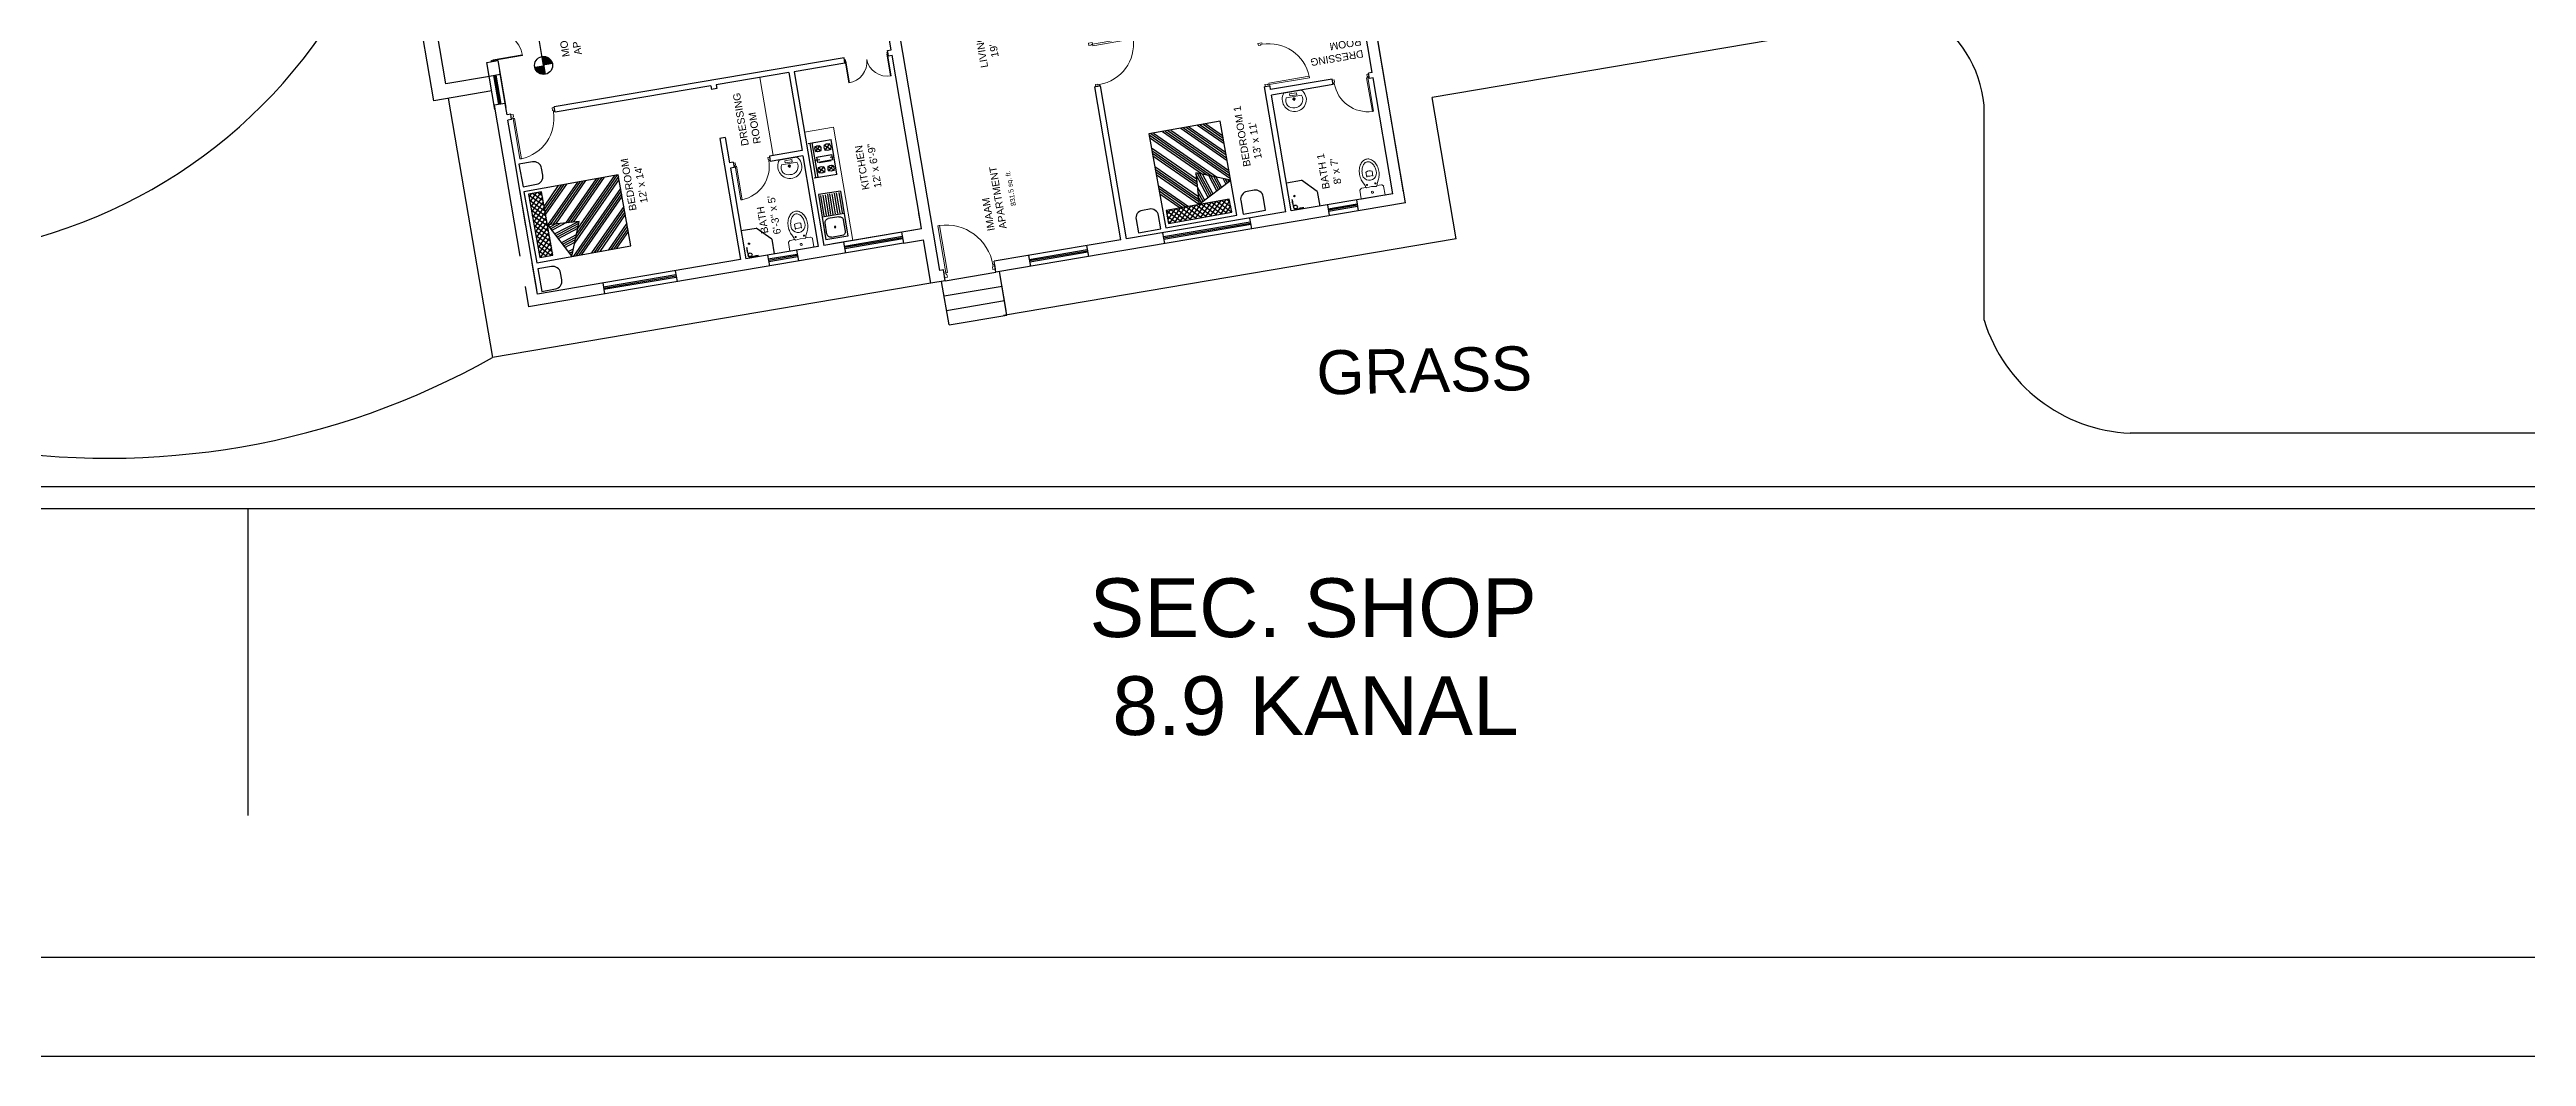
# Model space of a CAD drawing. Header units: inches. Extents: x -6210 to 141093, y -2740 to 21225.
# Drawn here: x 71724 to 73746, y 5086 to 5908 of the extents above; entities that cross this region are included whole.
import ezdxf

# ---------------------------------------------------------------- set-up
doc = ezdxf.new("R2010")
doc.units = ezdxf.units.IN
doc.header["$LTSCALE"] = 100
doc.header["$MEASUREMENT"] = 0
doc.linetypes.add('CENTER', pattern=[2, 1.25, -0.25, 0.25, -0.25])
for name, color, linetype in [('1text', 6, 'Continuous'), ('boundary wall', 37, 'Continuous'), ('FIXTURES', 251, 'Continuous'), ('furniture', 9, 'Continuous'), ('pavement', 31, 'Continuous'), ('plinth level', 252, 'Continuous'), ('road', 253, 'Continuous'), ('SEAL', 5, 'Continuous'), ('steps', 9, 'Continuous'), ('wal 1', 1, 'CENTER'), ('walls', 1, 'Continuous'), ('windows', 150, 'Continuous')]:
    doc.layers.add(name, color=color, linetype=linetype)
doc.layers.add('DOOR', color=11, linetype='Continuous', lineweight=5)
doc.layers.add('FURNITUR', color=253, linetype='Continuous', lineweight=18)
doc.styles.get("Standard").update_dxf_attribs({"font": 'arial.ttf', "height": 4})

# ---------------------------------------------------------------- blocks, each defined once
blk = doc.blocks.new('FDSADDFAEREWRWER')
at = {"layer": 'FURNITUR'}
for p, q in [((38122.8, -26485.2), (38118.7, -26485.2)), ((38129.7, -26484.3), (38128.3, -26484.3)), ((38129, -26485), (38129, -26483.6)), ((38131, -26483.3), (38131, -26479.5)), ((38131, -26487.7), (38131.5, -26483.7)), ((38131, -26487.7), (38131.5, -26491.7)), ((38131.1, -26479.3), (38132, -26478)), ((38131.4, -26483.6), (38131.1, -26483.4)), ((38139.5, -26477.9), (38132.4, -26477.9)), ((38139.7, -26497.4), (38139.7, -26478.1)), ((38122.8, -26490.3), (38118.7, -26490.3)), ((38129.7, -26491.2), (38128.3, -26491.2)), ((38129, -26491.9), (38129, -26490.5)), ((38131, -26495.9), (38131, -26492.1)), ((38131.3, -26491.9), (38131.1, -26492)), ((38131.1, -26496.2), (38132, -26497.4)), ((38139.5, -26497.6), (38132.4, -26497.6))]:
    blk.add_line(p, q, dxfattribs=at)
at = {"layer": 'FURNITUR', "extrusion": (0, 0, -1)}
for centre, major_axis, start_param, end_param in [((38113.9, -26487.7), (-4.02, 4.02), -0.785398, -0.250471), ((38113.9, -26487.7), (-4.02, -4.02), 0.250471, 0.785398), ((38116.6, -26489.4), (-6.28, 6.28), -0.250471, 0.175324), ((38113.9, -26487.7), (-2.45, -2.45), 0.785398, 1.320326), ((38113.9, -26487.7), (-2.45, 2.45), -1.320326, -0.785398), ((38116.6, -26489.4), (-4.71, 4.71), -0.250471, 0.175324), ((38118.4, -26491.9), (-8.51, 8.51), 0.175324, 0.503558), ((38118.4, -26491.9), (-6.94, -6.94), 1.74612, 2.074355), ((38119.6, -26496), (-11.5, 11.5), 0.503558, 0.785398), ((38119.6, -26496), (-9.95, -9.95), 2.074355, 2.310238), ((38123.2, -26487.7), (-3.69, -3.69), 0.295539, 1.275258), ((38118.7, -26485.4), (-0.125, -0.125), 1.275258, 2.356194), ((38119.9, -26487.7), (-4.12, 4.12), 0.626699, 4.08569), ((38119.6, -26496), (-11.5, -11.5), 2.356194, 2.638034), ((38114.8, -26487.7), (-5.34, -5.34), 3.582609, 4.271372), ((38120.8, -26491.9), (-8.51, 8.51), 1.067238, 1.389176), ((38131.1, -26476), (-4.89, -4.89), 5.503466, 6.019803), ((38129, -26484.3), (-0.275, 0.275), 3.926991, 7.068583), ((38129, -26484.3), (-0.275, 0.275), 0.785398, 3.926991), ((38131.5, -26479.5), (-0.314, 0.314), -0.785398, -0.165149), ((38131.2, -26483.3), (-0.125, 0.125), 4.434999, 5.497787), ((38131.3, -26483.7), (-0.125, -0.125), 2.864203, 4.034681), ((38132.4, -26478.3), (-0.314, -0.314), 1.405648, 2.356194), ((38135.7, -26487.7), (-0.627, 0.627), -0.785398, 2.356194), ((38135.7, -26487.7), (-0.627, -0.627), 3.926991, 7.068583), ((38139.5, -26478.1), (-0.157, -0.157), 2.356194, 3.926991), ((38116.6, -26486.1), (-6.28, 6.28), 4.537065, 4.96286), ((38116.6, -26486.1), (-4.71, 4.71), 4.537065, 4.96286), ((38118.4, -26483.5), (-8.51, 8.51), 4.208831, 4.537065), ((38118.4, -26483.5), (-6.94, -6.94), 5.779627, 6.107861), ((38119.6, -26479.4), (-11.5, -11.5), 5.497787, 5.779627), ((38119.6, -26479.4), (-9.95, 9.95), 3.972947, 4.208831), ((38118.7, -26490.1), (-0.125, 0.125), 3.926991, 5.007928), ((38119.6, -26479.4), (-11.5, 11.5), 3.645151, 3.926991), ((38120.8, -26483.5), (-8.51, -8.51), 4.894009, 5.215947), ((38131.1, -26499.4), (-4.89, 4.89), 0.263382, 0.779719), ((38129, -26491.2), (-0.275, 0.275), 3.926991, 7.068583), ((38129, -26491.2), (-0.275, 0.275), 0.785398, 3.926991), ((38131.2, -26492.1), (-0.125, 0.125), -0.785398, 0.415559), ((38131.5, -26495.9), (-0.314, 0.314), -1.405648, -0.785398), ((38131.3, -26491.7), (-0.125, -0.125), 3.819301, 5.127948), ((38132.4, -26497.2), (-0.314, 0.314), 3.926991, 4.877538), ((38139.5, -26497.4), (-0.157, -0.157), 3.926991, 5.497787)]:
    blk.add_ellipse(centre, major_axis=major_axis, ratio=1, start_param=start_param, end_param=end_param, dxfattribs=at)
blk = doc.blocks.new('LAV', base_point=(396, 588))
for p, q in [((396.2, 580.6), (396.2, 595.1)), ((397.6, 585), (397.6, 590.7)), ((397.6, 590.7), (399.3, 590.7)), ((399.3, 590.7), (399.3, 585)), ((400.3, 580.9), (400.3, 594)), ((396.2, 580.6), (396.2, 580.6)), ((399.3, 585), (397.6, 585)), ((400.3, 580.9), (400.3, 580.9))]:
    blk.add_line(p, q)
for centre, radius, start, end in [((402.6, 587.4), 10, 6.3511, 130.1512), ((403, 587.4), 9.62, 225.0409, 4.876), ((403.4, 588.7), 6.06, 355.5607, 119.9347), ((402.9, 587.3), 6.63, 247.3713, 10.7334)]:
    blk.add_arc(centre, radius, start, end)
blk = doc.blocks.new('A$C56213ABD')
for points in [[(11.2, 10.1), (8.6, 10.1)], [(9.9, 11.4), (9.9, 8.7)]]:
    blk.add_lwpolyline(points)
for radius in [0.938, 0.75]:
    blk.add_circle((9.9, 10.1), radius)
at = {"rotation": 270}
blk.add_blockref('LAV', (10.1, 16.5), dxfattribs=at)
blk = doc.blocks.new('D1')
for points in [[(1.5, 40.9), (1.5, 1.9), (3, 1.9), (3, 40.9)], [(1.5, 0.4), (2.2, 0.4), (2.2, -1.9), (0, -1.9), (0, 1.9), (1.5, 1.9)], [(42, 1.9), (42, -1.9), (39.8, -1.9), (39.8, 0.4), (40.5, 0.4), (40.5, 1.9)]]:
    blk.add_lwpolyline(points, close=True)
blk.add_arc((1.5, 1.9), 39, 0, 88.1502)
blk = doc.blocks.new('D')
at = {"layer": 'DOOR'}
for p, q in [((73476.8, 10997.4), (73476.8, 10955.3)), ((73478, 10955.3), (73478, 10997.4)), ((73557.4, 10955.3), (73557.4, 10997.4)), ((73558.5, 10997.4), (73558.5, 10955.3)), ((73475.7, 10955.4), (73476.8, 10955.4)), ((73475.7, 10952), (73475.7, 10955.4)), ((73477.4, 10952), (73475.7, 10952)), ((73476.8, 10955.4), (73476.8, 10954.2)), ((73476.8, 10955.3), (73478, 10955.3)), ((73476.8, 10954.2), (73477.4, 10954.2)), ((73477.4, 10954.2), (73477.4, 10952)), ((73558.5, 10955.3), (73557.4, 10955.3)), ((73557.9, 10954.2), (73557.9, 10952)), ((73558.5, 10954.2), (73557.9, 10954.2)), ((73557.9, 10952), (73559.7, 10952)), ((73559.7, 10955.4), (73558.5, 10955.4)), ((73558.5, 10955.4), (73558.5, 10954.2)), ((73559.7, 10952), (73559.7, 10955.4))]:
    blk.add_line(p, q, dxfattribs=at)
for centre, start, end in [((73477.4, 10957.1), 2.7057, 90.8209), ((73557.9, 10957.1), 89.1791, 177.2943)]:
    blk.add_arc(centre, 40.3, start, end, dxfattribs=at)
blk = doc.blocks.new('*X11')
at = {"color": 0}
for p, q in [((668.9, 1093.1), (682.2, 1106.5)), ((668.9, 1098.5), (676.9, 1106.5)), ((668.9, 1103.8), (671.6, 1106.5)), ((678.4, 1092.9), (668.9, 1102.4)), ((673.1, 1092.9), (668.9, 1097.1)), ((683.7, 1092.9), (670.1, 1106.5)), ((674, 1092.9), (687.5, 1106.5)), ((689, 1092.9), (675.4, 1106.5)), ((679.3, 1092.9), (692.8, 1106.5)), ((694.3, 1092.9), (680.7, 1106.5)), ((684.6, 1092.9), (698.1, 1106.5)), ((699.6, 1092.9), (686, 1106.5)), ((689.9, 1092.9), (703.4, 1106.5)), ((704.9, 1092.9), (691.3, 1106.5)), ((695.2, 1092.9), (708.7, 1106.5)), ((710.2, 1092.9), (696.6, 1106.5)), ((700.5, 1092.9), (714.1, 1106.5)), ((715.5, 1092.9), (701.9, 1106.5)), ((705.8, 1092.9), (719.4, 1106.5)), ((720.8, 1092.9), (707.2, 1106.5)), ((711.1, 1092.9), (724.7, 1106.5)), ((726.1, 1092.9), (712.5, 1106.5)), ((716.4, 1092.9), (730, 1106.5)), ((731.4, 1092.9), (717.8, 1106.5)), ((721.7, 1092.9), (734.9, 1106.1)), ((734.9, 1094.7), (723.1, 1106.5)), ((727, 1092.9), (734.9, 1100.8)), ((734.9, 1100), (728.4, 1106.5)), ((732.3, 1092.9), (734.9, 1095.5)), ((734.9, 1105.3), (733.7, 1106.5))]:
    blk.add_line(p, q, dxfattribs=at)
blk = doc.blocks.new('BED')
for p, q in [((-33.3, -44.3), (-6.6, -17.7)), ((-33.3, -38.7), (-12.3, -17.7)), ((-33.3, -41.5), (-9.4, -17.7)), ((-33.3, -35.8), (-15.1, -17.7)), ((-33.3, -55.8), (4.9, -17.7)), ((-33.3, -58.6), (4.8, -20.6)), ((-33.3, -61.4), (5, -23.2)), ((-30, -4.1), (36, -4.1)), ((-30, -17.7), (-30, -4.1)), ((36, -17.7), (-30, -17.7)), ((6.9, -50.3), (4.6, -17.8)), ((4.7, -17.9), (40.8, -36.5)), ((5.4, -18.3), (4.8, -20.2)), ((7.2, -19.2), (5.1, -25.6)), ((9, -20.1), (5.5, -30.9)), ((10.9, -20.8), (5.9, -36.3)), ((15, -23.2), (6.8, -48.8)), ((16.8, -24.1), (8.6, -49.6)), ((18.7, -24.9), (11, -48.6)), ((36, -4.1), (36, -17.7)), ((-33.3, -64.3), (5.2, -25.9)), ((-33.3, -75.2), (5.9, -36.1)), ((-33.3, -78), (6.1, -38.7)), ((-33.3, -80.9), (6.2, -41.4)), ((-33.3, -83.7), (6.4, -44)), ((-33.3, -97.2), (18.3, -45.7)), ((-33.3, -94.4), (13.5, -47.6)), ((-31.3, -98.1), (23.1, -43.7)), ((-28.5, -98.1), (27.9, -41.8)), ((-19.1, -98.1), (40.8, -38.2)), ((-16.3, -98.1), (40.8, -41)), ((-13.5, -98.1), (40.8, -43.9)), ((-10.6, -98.1), (40.8, -46.7)), ((40.8, -36.5), (6.9, -50.3)), ((20.4, -26.2), (13.5, -47.6)), ((25, -28.3), (19.6, -45.1)), ((26.8, -29.3), (22, -44.2)), ((28.6, -30.2), (24.4, -43.2)), ((30.4, -31.1), (26.8, -42.2)), ((35.3, -33.7), (33.5, -39.5)), ((37.1, -34.6), (35.9, -38.5)), ((38.9, -35.5), (38.3, -37.5)), ((-0.2, -98.1), (40.8, -57.1)), ((2.6, -98.1), (40.8, -59.9)), ((5.5, -98.1), (40.8, -62.8)), ((8.3, -98.1), (40.8, -65.6)), ((17.4, -98.1), (40.8, -74.7)), ((20.2, -98.1), (40.8, -77.5)), ((23.1, -98.1), (40.8, -80.4)), ((25.9, -98.1), (40.8, -83.2))]:
    blk.add_line(p, q)
for points in [[(-61.9, -14.1), (-61.9, 0), (-38.5, 0), (-38.5, -14.1, -0.414214), (-46.5, -22.1), (-53.9, -22.1, -0.414214)], [(47.3, -14.1), (47.3, 0), (70.7, 0), (70.7, -14.1, -0.414214), (62.7, -22.1), (55.3, -22.1, -0.414214)]]:
    blk.add_lwpolyline(points, format="xyb", close=True)
blk.add_lwpolyline([(-33.3, -98.1), (-33.3, 0), (40.8, 0), (40.8, -98.1)], close=True)
blk.add_blockref('*X11', (-698.9, -1110.6))
blk = doc.blocks.new('f')
at = {"layer": 'FIXTURES'}
for p, q in [((3718.8, 2061), (3718.8, 2080.5)), ((3718.8, 2061), (3736.8, 2043)), ((3746.2, 2079.7), (3746.2, 2079.3)), ((3746.2, 2079.5), (3750.2, 2079.5)), ((3750.3, 2060.9), (3748.5, 2062.7)), ((3750.3, 2062.7), (3748.5, 2060.9)), ((3753, 2072.4), (3753.4, 2072.4)), ((3753.2, 2072.4), (3753.2, 2076.5)), ((3756.8, 2043), (3736.8, 2043))]:
    blk.add_line(p, q, dxfattribs=at)
for centre, radius in [((3750.3, 2076.5), 2.45), ((3749.4, 2061.8), 0.675)]:
    blk.add_circle(centre, radius, dxfattribs=at)
for centre, radius, start, end in [((3743, 2115.6), 36.4, 265.0668, 274.9332), ((3750.2, 2076.5), 3.03, 0, 90), ((3789.3, 2069.3), 36.4, 175.0668, 184.9332), ((3717.1, 2069.3), 36.4, 355.0668, 4.9332)]:
    blk.add_arc(centre, radius, start, end, dxfattribs=at)
blk = doc.blocks.new('COOKR2')
at = {"layer": 'furniture'}
for p, q in [((12.7, 54), (36.7, 54)), ((14.7, 18), (14.7, 54)), ((16.7, 54), (16.7, 18)), ((17.8, 35.8), (21.7, 35.8)), ((18.3, 27.9), (25, 21.9)), ((18.3, 21.9), (25, 27.9)), ((18.6, 44.3), (24.7, 49.8)), ((18.6, 49.8), (24.7, 44.3)), ((20.7, 38.8), (33.1, 38.8)), ((20.7, 32.8), (33.1, 32.8)), ((28.3, 44), (35, 50)), ((28.3, 50), (35, 44)), ((28.6, 27.7), (34.7, 22.2)), ((28.6, 22.2), (34.7, 27.7)), ((35.7, 35.8), (32.5, 35.8)), ((12.7, 18), (36.7, 18))]:
    blk.add_line(p, q, dxfattribs=at)
blk.add_lwpolyline([(19.1, 38.6), (34.5, 38.6), (34.5, 33.1), (19.1, 33.1)], close=True, dxfattribs=at)
for centre, radius in [((21.7, 24.9), 3.49), ((21.7, 47), 3.08), ((31.7, 47), 3.49), ((31.7, 24.9), 3.08)]:
    blk.add_circle(centre, radius, dxfattribs=at)
blk = doc.blocks.new('sink')
at = {"layer": 'furniture'}
for p, q in [((72792.8, 10161.1), (72819.8, 10165.8)), ((72795.1, 10148), (72792.8, 10161.1)), ((72793.7, 10160.1), (72805.8, 10162.2)), ((72793.9, 10158.7), (72806.1, 10160.9)), ((72794.2, 10157.4), (72806.3, 10159.5)), ((72794.4, 10156), (72806.5, 10158.2)), ((72808.6, 10150.3), (72806.3, 10163.4)), ((72809.3, 10153.9), (72808.2, 10160.3)), ((72816.8, 10164.1), (72810.1, 10162.9)), ((72820.6, 10155.9), (72819.5, 10162.2)), ((72822.1, 10152.7), (72819.8, 10165.8)), ((72794.6, 10154.7), (72806.8, 10156.8)), ((72794.9, 10153.4), (72807, 10155.5)), ((72795.1, 10152), (72807.2, 10154.1)), ((72795.1, 10148), (72822.1, 10152.7)), ((72795.3, 10150.7), (72807.5, 10152.8)), ((72795.6, 10149.3), (72807.7, 10151.4)), ((72812, 10152.1), (72818.7, 10153.3))]:
    blk.add_line(p, q, dxfattribs=at)
blk.add_circle((72814.4, 10158.1), 0.446, dxfattribs=at)
for centre, start, end in [((72810.5, 10160.7), 99.8953, 189.8953), ((72817.2, 10161.8), 9.8953, 99.8953), ((72811.6, 10154.3), 189.8953, 279.8953), ((72818.3, 10155.5), 279.8953, 9.8953)]:
    blk.add_arc(centre, 2.28, start, end, dxfattribs=at)

msp = doc.modelspace()

# ---------------------------------------------------------------- hatches: boundary and pattern name
at = {"layer": '1text'}
h = msp.add_hatch(color=256, dxfattribs=at)
h.dxf.hatch_style = 1
h.paths.add_polyline_path([(72119.7464, 5894.0977, 0.4142135624), (72128.26083, 5888.05379), (72127.02557, 5895.33296)])
h.paths.add_polyline_path([(72125.79031, 5902.61213), (72127.02557, 5895.33296), (72134.30474, 5896.56822, 0.4142135624)])

# ---------------------------------------------------------------- linework, layer by layer
for p, q in [((72127.02557, 5895.33296), (72114.48742, 5969.21805)), ((72125.79031, 5902.61213), (72128.26083, 5888.05379))]:
    msp.add_line(p, q, dxfattribs=at)
msp.add_circle((72127.02557, 5895.33296), 7.38324, dxfattribs=at)
at = {"layer": 'boundary wall'}
for p, q in [((71663.63403, 5551.39278), (73967.63403, 5551.39278)), ((71165.63403, 5533.39278), (74405.63403, 5533.39278))]:
    msp.add_line(p, q, dxfattribs=at)
at = {"layer": 'FIXTURES'}
msp.add_line((72366.5257, 5806.57383), (72361.7465, 5834.73679), dxfattribs=at)
at = {"layer": 'FURNITUR'}
for p, q in [((72303.51651, 5885.37485), (72314.30775, 5821.78398)), ((72339.98641, 5840.81066), (72363.64813, 5844.82601)), ((72363.64813, 5844.82601), (72379.3686, 5752.1881))]:
    msp.add_line(p, q, dxfattribs=at)
at = {"layer": 'pavement'}
for p, q in [((73303.00164, 5687.06117), (73303.00164, 5862.78309)), ((73967.63403, 5594.81984), (73422.18939, 5594.81984))]:
    msp.add_line(p, q, dxfattribs=at)
for centre, radius, start, end in [((71597.49307, 6162.208), 423.74523, 278.97982163, 333.96777947), ((73204.07061, 5852.85061), 99.42838, 5.73317253, 58.36357435), ((73427.95139, 5725.38875), 130.69599, 197.05307826, 267.47317922), ((71771.59137, 6213.72274), 639.30659, 260.27809013, 299.37748179)]:
    msp.add_arc(centre, radius, start, end, dxfattribs=at)
at = {"layer": 'plinth level'}
for p, q in [((73256.22351, 5937.50331), (72852.49541, 5868.99145)), ((72049.25365, 5868.51367), (72085.21045, 5656.62671)), ((72872.07023, 5753.64057), (72852.49541, 5868.99145)), ((72872.07023, 5753.64057), (72502.35585, 5690.90078)), ((72443.09396, 5717.35882), (72085.21045, 5656.62671))]:
    msp.add_line(p, q, dxfattribs=at)
at = {"layer": 'road'}
msp.add_line((71885.63403, 5533.39278), (71885.63403, 5282.47987), dxfattribs=at)
at = {"layer": 'SEAL', "color": 1}
for points in [[(75942.56375, 8638.58549), (75942.56375, 5085.63468), (70650.557, 5085.63468), (70650.557, 8638.58549)], [(75861.81486, 8557.83661), (75861.81486, 5166.38356), (70731.30589, 5166.38356), (70731.30589, 8557.83661)]]:
    msp.add_lwpolyline(points, close=True, dxfattribs=at)
at = {"layer": 'steps'}
for p, q in [((72037.42279, 5866.50599), (72018.67049, 5977.00997)), ((72047.24598, 5880.34453), (72030.50135, 5979.01764)), ((72082.73856, 5886.36755), (72047.24598, 5880.34453)), ((72084.74623, 5874.53669), (72037.42279, 5866.50599)), ((72454.92482, 5719.3665), (72496.33283, 5726.39336)), ((72504.66641, 5695.21629), (72499.29055, 5726.89527)), ((72505.31357, 5691.40269), (72499.29055, 5726.89527)), ((72457.99013, 5683.372), (72451.96711, 5718.86458)), ((72453.97478, 5707.03372), (72501.29822, 5715.06441)), ((72455.98245, 5695.20286), (72503.30589, 5703.23355)), ((72457.99013, 5683.372), (72505.31357, 5691.40269))]:
    msp.add_line(p, q, dxfattribs=at)
at = {"layer": 'wal 1'}
for p, q in [((72086.75391, 5862.70583), (72114.68001, 5698.14231)), ((72097.20244, 5854.9281), (72096.1986, 5860.84353)), ((72103.22546, 5819.43552), (72097.95532, 5850.49153)), ((72100.91303, 5850.99344), (72100.16015, 5855.43002)), ((72136.40561, 5857.01646), (72135.65273, 5861.45304)), ((72108.24464, 5789.85837), (72103.22546, 5819.43552)), ((72121.40024, 5712.3348), (72117.13393, 5737.47538)), ((72122.0474, 5708.52121), (72117.78109, 5733.66178))]:
    msp.add_line(p, q, dxfattribs=at)
at = {"layer": 'walls'}
for p, q in [((72830.55463, 5783.11013), (72775.84553, 6105.50106)), ((72410.72035, 5908.1307), (72388.38486, 6039.74976)), ((72450.46135, 5727.73772), (72412.0646, 5954.00292)), ((72803.36146, 5889.56097), (72792.44474, 5953.89127)), ((72829.04887, 5791.98327), (72804.70583, 5935.43245)), ((72407.76264, 5907.62879), (72410.72035, 5908.1307)), ((72408.51552, 5903.19221), (72407.76264, 5907.62879)), ((72080.80052, 5897.78807), (72089.67366, 5899.29382)), ((72087.32546, 5859.33777), (72080.80052, 5897.78807)), ((72091.6117, 5887.8733), (72082.73856, 5886.36755)), ((72089.67366, 5899.29382), (72096.1986, 5860.84353)), ((72096.1986, 5860.84353), (72091.17942, 5890.42068)), ((72372.26993, 5901.6065), (72135.65273, 5861.45304)), ((72327.17823, 5889.3902), (72268.02393, 5879.35183)), ((72327.17823, 5889.3902), (72337.96947, 5825.79932)), ((72373.02281, 5897.16993), (72331.6148, 5890.14307)), ((72331.6148, 5890.14307), (72355.70688, 5748.17275)), ((72373.02281, 5897.16993), (72372.26993, 5901.6065)), ((72408.51552, 5903.19221), (72411.47323, 5903.69413)), ((72417.49625, 5868.20155), (72411.47323, 5903.69413)), ((72770.8266, 5884.03987), (72720.54544, 5875.50726)), ((72771.57947, 5879.6033), (72770.8266, 5884.03987)), ((72803.36146, 5889.56097), (72800.40375, 5889.05905)), ((72801.15662, 5884.62248), (72800.40375, 5889.05905)), ((72804.11434, 5885.1244), (72801.15662, 5884.62248)), ((72820.17573, 5790.47752), (72804.11434, 5885.1244)), ((72095.62705, 5864.21158), (72086.75391, 5862.70583)), ((72263.58736, 5878.59895), (72136.40561, 5857.01646)), ((72263.58736, 5878.59895), (72264.08927, 5875.64124)), ((72268.52585, 5876.39411), (72264.08927, 5875.64124)), ((72268.02393, 5879.35183), (72268.52585, 5876.39411)), ((72434.05943, 5770.59769), (72417.49625, 5868.20155)), ((72581.57762, 5878.54998), (72577.14105, 5877.7971)), ((72598.3471, 5752.83364), (72577.14105, 5877.7971)), ((72602.78367, 5753.58652), (72581.57762, 5878.54998)), ((72720.04352, 5878.46497), (72715.60695, 5877.71209)), ((72732.92313, 5775.67093), (72715.60695, 5877.71209)), ((72720.54544, 5875.50726), (72720.04352, 5878.46497)), ((72771.57947, 5879.6033), (72721.29832, 5871.07068)), ((72737.35971, 5776.4238), (72721.29832, 5871.07068)), ((72829.04887, 5791.98327), (72813.74036, 5882.19358)), ((72100.16015, 5855.43002), (72097.20244, 5854.9281)), ((72100.91303, 5850.99344), (72097.95532, 5850.49153)), ((72275.30174, 5836.46496), (72270.86517, 5835.71209)), ((72270.86517, 5835.71209), (72287.67944, 5736.62863)), ((72275.30174, 5836.46496), (72278.81517, 5815.76096)), ((72337.96947, 5825.79932), (72311.35004, 5821.28206)), ((72281.77289, 5816.26288), (72278.81517, 5815.76096)), ((72282.52577, 5811.8263), (72279.56805, 5811.32439)), ((72279.56805, 5811.32439), (72292.11601, 5737.38151)), ((72281.77289, 5816.26288), (72282.52577, 5811.8263)), ((72311.35004, 5821.28206), (72312.10292, 5816.84549)), ((72338.72235, 5821.36275), (72312.10292, 5816.84549)), ((72338.72235, 5821.36275), (72351.27031, 5747.41988)), ((72117.13393, 5737.47538), (72107.59748, 5793.67196)), ((72112.61667, 5764.09481), (72107.59748, 5793.67196)), ((72830.55463, 5783.11013), (72496.33283, 5726.39336)), ((72820.17573, 5790.47752), (72737.35971, 5776.4238)), ((72790.59858, 5785.45833), (72792.10433, 5776.58519)), ((72820.17573, 5790.47752), (72819.67381, 5793.43523)), ((72829.04887, 5791.98327), (72828.54695, 5794.94099)), ((72829.04887, 5791.98327), (72828.54695, 5794.94099)), ((72829.04887, 5791.98327), (72828.54695, 5794.94099)), ((72434.91803, 5765.53814), (72433.41227, 5774.41129)), ((72435.56519, 5761.72455), (72434.05943, 5770.59769)), ((72732.92313, 5775.67093), (72602.78367, 5753.58652)), ((72703.34598, 5770.65174), (72704.85174, 5761.7786)), ((72766.93686, 5781.44299), (72768.44261, 5772.56984)), ((72420.80351, 5750.09085), (72114.68001, 5698.14231)), ((72351.27031, 5747.41988), (72292.11601, 5737.38151)), ((72333.52402, 5744.40837), (72335.02977, 5735.53522)), ((72435.56519, 5761.72455), (72355.70688, 5748.17275)), ((72435.56519, 5761.72455), (72363.10117, 5749.42755)), ((72371.97431, 5750.93331), (72373.48007, 5742.06016)), ((72419.29775, 5758.964), (72420.80351, 5750.09085)), ((72420.80351, 5750.09085), (72437.07094, 5752.8514)), ((72443.09396, 5717.35882), (72437.07094, 5752.8514)), ((72598.3471, 5752.83364), (72494.82708, 5735.2665)), ((72570.24881, 5748.06542), (72571.75456, 5739.19227)), ((72632.36082, 5758.6057), (72633.86658, 5749.73256)), ((72287.67944, 5736.62863), (72122.0474, 5708.52121)), ((72234.44057, 5727.5941), (72235.94632, 5718.72096)), ((72309.8623, 5740.39302), (72311.36805, 5731.51988)), ((72453.41907, 5728.23964), (72450.46135, 5727.73772)), ((72454.92482, 5719.3665), (72453.41907, 5728.23964)), ((72496.33283, 5726.39336), (72494.82708, 5735.2665)), ((72522.92537, 5740.03472), (72524.43112, 5731.16158)), ((72175.28627, 5717.55574), (72176.79202, 5708.68259)), ((72454.92482, 5719.3665), (72443.09396, 5717.35882))]:
    msp.add_line(p, q, dxfattribs=at)
at = {"layer": 'windows'}
for p, q in [((72086.18923, 5886.95312), (72090.20457, 5863.2914)), ((72087.17513, 5887.12043), (72091.19048, 5863.45871)), ((72088.16104, 5887.28773), (72092.17638, 5863.62601)), ((72703.93155, 5767.20108), (72632.94639, 5755.15504)), ((72704.09886, 5766.21517), (72633.1137, 5754.16913)), ((72704.26617, 5765.22927), (72633.28101, 5753.18323)), ((72791.18415, 5782.00767), (72767.52243, 5777.99232)), ((72791.35145, 5781.02176), (72767.68973, 5777.00641)), ((72791.51876, 5780.03586), (72767.85704, 5776.02051)), ((72419.88333, 5755.51333), (72372.55989, 5747.48264)), ((72420.05063, 5754.52743), (72372.72719, 5746.49673)), ((72420.21794, 5753.54152), (72372.8945, 5745.51083)), ((72570.83438, 5744.61475), (72523.51094, 5736.58406)), ((72571.00169, 5743.62885), (72523.67825, 5735.59815)), ((72571.16899, 5742.64294), (72523.84555, 5734.61225)), ((72235.02614, 5724.14344), (72175.87184, 5714.10507)), ((72235.19344, 5723.15753), (72176.03914, 5713.11916)), ((72334.10959, 5740.9577), (72310.44787, 5736.94235)), ((72334.2769, 5739.97179), (72310.61518, 5735.95645)), ((72334.4442, 5738.98589), (72310.78248, 5734.97054)), ((72235.36075, 5722.17163), (72176.20645, 5712.13326))]:
    msp.add_line(p, q, dxfattribs=at)

# ---------------------------------------------------------------- block references
at = {"layer": 'DOOR', "extrusion": (-9.85905e-17, -1.67306e-17, -1), "yscale": 0.8571428571428573}
for p, xscale, zscale, rotation in [((-72573.33632, 5913.66612), -0.8571428571428568, 0.8571428571428571, 80.36877243028107), ((-72717.82524, 5878.08853), 0.8571428571428573, 0.8571428571428573, 80.36877243027998)]:
    msp.add_blockref('D1', p, dxfattribs=dict(at, xscale=xscale, zscale=zscale, rotation=rotation))
at = {"layer": 'DOOR', "extrusion": (-1.67306e-17, 9.85905e-17, -1), "rotation": 170.36877243028}
for p, xscale, yscale, zscale in [((-72800.78018, 5886.84077), -0.7143485800745826, 0.7143485800745827, 0.7143485800745827), ((-72100.53659, 5853.21173), 0.8571428571428483, 0.8571428571428483, 0.8571428571428483), ((-72282.14933, 5814.04459), 0.7143485800745826, 0.7143485800745826, 0.7143485800745826)]:
    msp.add_blockref('D1', p, dxfattribs=dict(at, xscale=xscale, yscale=yscale, zscale=zscale))
at = {"layer": 'DOOR', "extrusion": (1.67306e-17, -9.85905e-17, -1), "xscale": -1, "rotation": 350.36877243028}
msp.add_blockref('D1', (-72454.17194, 5723.80307), dxfattribs=at)
at = {"layer": 'FIXTURES'}
for name, p, xscale, yscale, zscale, rotation in [('BED', (72661.11819, 5767.2006), -0.795526875245335, 0.7955268752453349, 0.7955268752453349, 190.2311260761118), ('BED', (72115.67768, 5766.06646), -0.7955268752453347, 0.7955268752453349, 0.7955268752453349, 100.2311260761119), ('COOKR2', (72340.21915, 5787.6343), 0.793488665801614, 0.793488665801614, 0.793488665801614, 9.63122756974832)]:
    msp.add_blockref(name, p, dxfattribs=dict(at, xscale=xscale, yscale=yscale, zscale=zscale, rotation=rotation))
at = {"layer": 'FURNITUR', "xscale": -1, "rotation": 9.631227569719973}
for p in [(72751.02024, 5859.49666), (72339.12774, 5804.81377)]:
    msp.add_blockref('A$C56213ABD', p, dxfattribs=at)
at = {"layer": 'FURNITUR', "xscale": 0.619677275441666, "yscale": 0.619677275441666, "zscale": 0.619677275441666, "rotation": 189.6312275697199}
for p in [(74816.85306, 7437.0747), (74371.60936, 7398.0324)]:
    msp.add_blockref('f', p, dxfattribs=at)
at = {"layer": 'FURNITUR', "rotation": 279.6312275697199}
for p in [(92537.70571, 47821.44449), (92071.31357, 47778.81335)]:
    msp.add_blockref('FDSADDFAEREWRWER', p, dxfattribs=at)
at = {"layer": 'walls'}
for p, xscale, yscale, zscale, rotation in [((72938.75122, -36542.97172), -0.5714285713706709, 0.571428571370671, 0.5714285713706709, 279.631227569719), ((40541.512, 5259.25189), -0.4285714285281766, 0.4285714285281765, 0.4285714285281765, 189.6312275697199)]:
    msp.add_blockref('D', p, dxfattribs=dict(at, xscale=xscale, yscale=yscale, zscale=zscale, rotation=rotation))
at = {"layer": 'windows', "xscale": -1.36564160233326, "yscale": 1.36564160233326, "zscale": 1.36564160233326, "rotation": 109.2058454046599}
msp.add_blockref('sink', (52753.68075, 104230.65083), dxfattribs=at)

# ---------------------------------------------------------------- texts
at = {"layer": '1text', "attachment_point": 1}
for s, width, insert, char_height, rotation in [('MOAZZAN APARTMENT', 71.1211089, (72142.52826, 5901.79425), 6, 99.63122757), ("LIVING ROOM\\P   19' x 12'-6''", 71.1211089, (72483.99134, 5892.92581), 6, 99.63122757), ('DRESSING ROOM', 43.8203148, (72796.68269, 5902.03116), 6, 189.63122757), ('DRESSING ROOM', 43.8203148, (72288.69754, 5829.1491), 6, 99.63122757), ("BEDROOM 1\\P  13' x 11'", 142.3037375, (72698.3833, 5812.14638), 6, 99.63122757), ("KITCHEN    12' x 6'-9''", 43.8203148, (72387.2154, 5793.17309), 6, 99.63122757), ("   BATH 1\\P    8' x 7'", 43.8203148, (72764.1184, 5786.94092), 6, 99.63122757), ("BEDROOM \\P  12' x 14'", 142.3037375, (72197.09556, 5776.09569), 6, 99.63122757), ('IMAAM\\PAPARTMENT', 71.1211089, (72489.449, 5759.61428), 6, 99.63122757), ('831.5 sq. ft.', 71.1211089, (72508.68523, 5780.23344), 4, 99.63122757), ("   BATH \\P  6'-3'' x 5'", 43.8203148, (72305.8613, 5750.57963), 6, 99.63122757), ('GRASS', 357.290061, (72757.56651, 5662.26932), 36, 1.25043735)]:
    msp.add_mtext_dynamic_manual_height_columns(s, width=width, gutter_width=240, heights=[0], dxfattribs=dict(at, insert=insert, char_height=char_height, rotation=rotation))
at = {"layer": 'pavement', "insert": (72572.65384, 5476.28288), "char_height": 48, "attachment_point": 1}
msp.add_mtext_dynamic_manual_height_columns('SEC. SHOP\\P 8.9 KANAL', width=628.0891877, gutter_width=240, heights=[0], dxfattribs=at)

doc.saveas('drawing.dxf')
